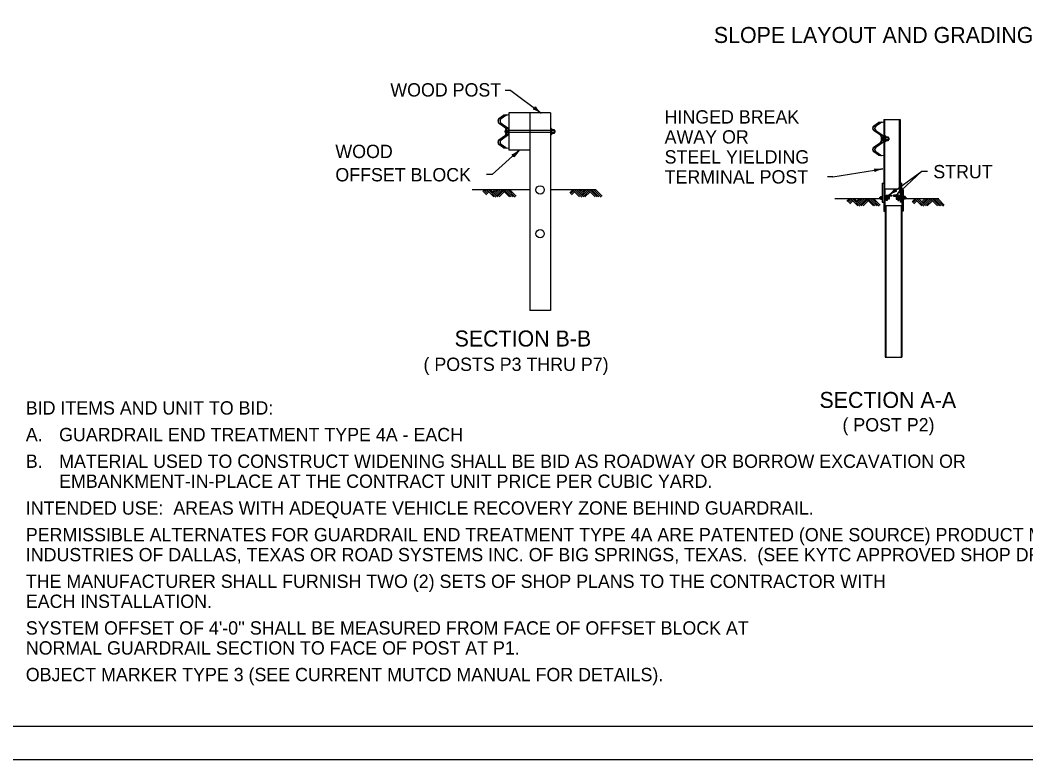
# Model space of a CAD drawing. Extents: x 1000 to 1036.3, y 1000 to 1022.
# Drawn here: x 1007.68 to 1022.78, y 1000 to 1011.11 of the extents above; entities that cross this region are included whole.
import ezdxf

# ---------------------------------------------------------------- set-up
doc = ezdxf.new("R2010")
doc.units = 0
for name, color, linetype in [('Default', 7, 'Continuous'), ('Level 1', 7, 'Continuous'), ('Level 10', 7, 'Continuous'), ('Level 11', 7, 'Continuous'), ('Level 2', 7, 'Continuous'), ('Level 6', 7, 'Continuous'), ('Level 7', 7, 'Continuous'), ('Level 8', 7, 'Continuous')]:
    doc.layers.add(name, color=color, linetype=linetype)

msp = doc.modelspace()

# ---------------------------------------------------------------- linework, layer by layer
at = {"layer": 'Level 1'}
for p, q in [((1015.045, 1010.05), (1015.5, 1009.711)), ((1014.766, 1008.789), (1015.173, 1009.152))]:
    msp.add_line(p, q, dxfattribs=at)
at = {"layer": 'Level 10'}
for p, q in [((1035.5, 1000.5), (1007, 1000.5)), ((1036, 1000), (1000, 1000))]:
    msp.add_line(p, q, dxfattribs=at)
at = {"layer": 'Level 11'}
msp.add_lwpolyline([(1007, 1021.5), (1035.5, 1021.5), (1035.5, 1000.5), (1007, 1000.5)], close=True, dxfattribs=at)
at = {"layer": 'Level 2'}
for p, q in [((1020.497, 1009.518), (1020.567, 1009.568)), ((1020.525, 1009.517), (1020.596, 1009.566)), ((1020.577, 1009.572), (1020.615, 1009.578)), ((1020.606, 1009.571), (1020.643, 1009.577)), ((1020.615, 1009.578), (1020.615, 1009.574)), ((1020.643, 1009.577), (1020.644, 1009.573)), ((1020.644, 1009.616), (1020.644, 1008.375)), ((1020.644, 1009.616), (1020.889, 1009.616)), ((1020.654, 1009.616), (1020.654, 1008.573)), ((1020.878, 1009.616), (1020.878, 1008.573)), ((1020.889, 1009.616), (1020.889, 1008.375)), ((1020.594, 1009.379), (1020.497, 1009.447)), ((1020.623, 1009.377), (1020.525, 1009.446)), ((1020.497, 1009.2), (1020.594, 1009.269)), ((1020.525, 1009.199), (1020.623, 1009.267)), ((1020.611, 1009.324), (1020.611, 1009.347)), ((1020.611, 1009.301), (1020.611, 1009.324)), ((1020.64, 1009.322), (1020.64, 1009.345)), ((1020.64, 1009.299), (1020.64, 1009.322)), ((1020.652, 1009.34), (1020.644, 1009.34)), ((1020.652, 1009.308), (1020.644, 1009.308)), ((1020.67, 1009.371), (1020.654, 1009.371)), ((1020.67, 1009.277), (1020.654, 1009.277)), ((1020.67, 1009.371), (1020.67, 1009.277)), ((1020.67, 1009.355), (1020.71, 1009.355)), ((1020.721, 1009.34), (1020.67, 1009.34)), ((1020.721, 1009.308), (1020.67, 1009.308)), ((1020.71, 1009.293), (1020.67, 1009.293)), ((1020.71, 1009.355), (1020.71, 1009.293)), ((1020.721, 1009.34), (1020.721, 1009.308)), ((1020.567, 1009.08), (1020.497, 1009.129)), ((1020.596, 1009.078), (1020.525, 1009.128)), ((1020.615, 1009.069), (1020.577, 1009.075)), ((1020.643, 1009.068), (1020.606, 1009.074)), ((1020.615, 1009.073), (1020.615, 1009.069)), ((1020.644, 1009.072), (1020.643, 1009.068)), ((1019.882, 1008.752), (1020.63, 1008.872)), ((1020.722, 1008.48), (1021.217, 1008.84)), ((1021.217, 1008.84), (1020.831, 1008.48)), ((1021.217, 1008.84), (1021.301, 1008.84)), ((1019.882, 1008.752), (1019.798, 1008.752)), ((1020.623, 1008.657), (1020.623, 1008.375)), ((1020.623, 1008.657), (1020.644, 1008.657)), ((1020.91, 1008.657), (1020.889, 1008.657)), ((1020.91, 1008.657), (1020.91, 1008.375)), ((1020.644, 1008.573), (1020.889, 1008.573)), ((1020.644, 1008.563), (1020.665, 1008.563)), ((1020.665, 1008.323), (1020.665, 1008.563)), ((1020.936, 1008.563), (1020.915, 1008.563)), ((1020.915, 1008.563), (1020.915, 1008.24)), ((1020.936, 1008.563), (1020.936, 1008.24)), ((1020.595, 1008.422), (1019.908, 1008.422)), ((1020.124, 1008.422), (1020.092, 1008.39)), ((1020.152, 1008.422), (1020.106, 1008.376)), ((1020.166, 1008.407), (1020.12, 1008.362)), ((1020.18, 1008.393), (1020.134, 1008.348)), ((1020.151, 1008.422), (1020.256, 1008.317)), ((1020.179, 1008.422), (1020.287, 1008.314)), ((1020.207, 1008.422), (1020.301, 1008.329)), ((1020.271, 1008.422), (1020.239, 1008.39)), ((1020.299, 1008.422), (1020.253, 1008.376)), ((1020.328, 1008.422), (1020.267, 1008.362)), ((1020.356, 1008.422), (1020.282, 1008.348)), ((1020.384, 1008.422), (1020.296, 1008.334)), ((1020.398, 1008.408), (1020.308, 1008.317)), ((1020.412, 1008.394), (1020.336, 1008.317)), ((1020.384, 1008.422), (1020.489, 1008.317)), ((1020.412, 1008.422), (1020.517, 1008.317)), ((1020.441, 1008.422), (1020.546, 1008.317)), ((1020.469, 1008.422), (1020.577, 1008.314)), ((1020.497, 1008.422), (1020.591, 1008.329)), ((1020.584, 1008.448), (1020.623, 1008.448)), ((1020.584, 1008.428), (1020.584, 1008.448)), ((1020.584, 1008.428), (1020.623, 1008.428)), ((1020.595, 1008.459), (1020.623, 1008.459)), ((1020.595, 1008.459), (1020.595, 1008.417)), ((1020.595, 1008.417), (1020.623, 1008.417)), ((1020.623, 1008.375), (1020.644, 1008.375)), ((1020.644, 1008.443), (1020.644, 1008.24)), ((1020.665, 1008.469), (1020.68, 1008.469)), ((1020.665, 1008.407), (1020.68, 1008.407)), ((1020.673, 1008.469), (1020.673, 1008.407)), ((1020.68, 1008.48), (1020.68, 1008.396)), ((1020.68, 1008.48), (1020.764, 1008.48)), ((1020.696, 1008.396), (1020.68, 1008.396)), ((1020.764, 1008.464), (1020.696, 1008.464)), ((1020.696, 1008.464), (1020.696, 1008.396)), ((1020.724, 1008.459), (1020.696, 1008.459)), ((1020.724, 1008.448), (1020.696, 1008.448)), ((1020.724, 1008.428), (1020.696, 1008.428)), ((1020.724, 1008.417), (1020.696, 1008.417)), ((1020.724, 1008.459), (1020.724, 1008.417)), ((1020.764, 1008.48), (1020.764, 1008.464)), ((1020.873, 1008.48), (1020.79, 1008.48)), ((1020.79, 1008.48), (1020.79, 1008.464)), ((1020.79, 1008.464), (1020.858, 1008.464)), ((1020.829, 1008.459), (1020.858, 1008.459)), ((1020.829, 1008.459), (1020.829, 1008.417)), ((1020.829, 1008.448), (1020.858, 1008.448)), ((1020.829, 1008.428), (1020.858, 1008.428)), ((1020.829, 1008.417), (1020.858, 1008.417)), ((1020.858, 1008.464), (1020.858, 1008.396)), ((1020.858, 1008.396), (1020.873, 1008.396)), ((1020.873, 1008.48), (1020.873, 1008.396)), ((1020.873, 1008.469), (1020.889, 1008.469)), ((1020.873, 1008.407), (1020.889, 1008.407)), ((1020.881, 1008.469), (1020.881, 1008.407)), ((1020.91, 1008.375), (1020.889, 1008.375)), ((1020.964, 1008.459), (1020.936, 1008.459)), ((1020.976, 1008.448), (1020.936, 1008.448)), ((1020.976, 1008.428), (1020.936, 1008.428)), ((1020.964, 1008.417), (1020.936, 1008.417)), ((1020.964, 1008.459), (1020.964, 1008.417)), ((1021.47, 1008.422), (1020.964, 1008.422)), ((1020.976, 1008.448), (1020.976, 1008.428)), ((1021.115, 1008.422), (1021.069, 1008.376)), ((1021.128, 1008.407), (1021.083, 1008.362)), ((1021.142, 1008.393), (1021.097, 1008.348)), ((1021.113, 1008.422), (1021.218, 1008.317)), ((1021.141, 1008.422), (1021.249, 1008.314)), ((1021.17, 1008.422), (1021.264, 1008.329)), ((1021.262, 1008.422), (1021.216, 1008.376)), ((1021.29, 1008.422), (1021.23, 1008.362)), ((1021.318, 1008.422), (1021.244, 1008.348)), ((1021.347, 1008.422), (1021.258, 1008.334)), ((1021.361, 1008.408), (1021.27, 1008.317)), ((1021.375, 1008.394), (1021.298, 1008.317)), ((1021.347, 1008.422), (1021.452, 1008.317)), ((1021.375, 1008.422), (1021.48, 1008.317)), ((1021.403, 1008.422), (1021.508, 1008.317)), ((1021.432, 1008.422), (1021.54, 1008.314)), ((1021.46, 1008.422), (1021.554, 1008.329)), ((1020.644, 1008.24), (1020.665, 1008.24)), ((1020.665, 1008.323), (1020.915, 1008.323)), ((1020.665, 1008.323), (1020.665, 1006.047)), ((1020.675, 1008.323), (1020.675, 1006.047)), ((1020.904, 1008.323), (1020.904, 1006.047)), ((1020.915, 1008.323), (1020.915, 1006.047)), ((1020.936, 1008.24), (1020.915, 1008.24)), ((1020.665, 1006.047), (1020.915, 1006.047))]:
    msp.add_line(p, q, dxfattribs=at)
for points in [[(1020.57, 1009.564), (1020.499, 1009.515)], [(1020.598, 1009.563), (1020.528, 1009.513)], [(1020.615, 1009.574), (1020.578, 1009.568)], [(1020.644, 1009.573), (1020.607, 1009.566)], [(1020.499, 1009.451), (1020.597, 1009.382)], [(1020.528, 1009.449), (1020.625, 1009.381)], [(1020.597, 1009.265), (1020.499, 1009.197)], [(1020.625, 1009.264), (1020.528, 1009.196)], [(1020.615, 1009.347), (1020.615, 1009.324), (1020.615, 1009.301)], [(1020.644, 1009.345), (1020.644, 1009.322), (1020.644, 1009.299)], [(1020.499, 1009.133), (1020.57, 1009.083)], [(1020.528, 1009.131), (1020.598, 1009.082)], [(1020.578, 1009.08), (1020.615, 1009.073)], [(1020.607, 1009.079), (1020.644, 1009.072)]]:
    msp.add_lwpolyline(points, dxfattribs=at)
for centre, radius, start, end in [((1015.38, 1009.8), 0.0313, 282.0822, 4.1989), ((1015.266, 1009.397), 0.391, 53.3076, 71.9764), ((1015.733, 1010.024), 0.391, 214.6548, 233.3015), ((1015.266, 1009.397), 0.391, 53.2954, 53.3076), ((1020.582, 1009.547), 0.0252, 100, 125), ((1020.582, 1009.547), 0.0208, 100, 125), ((1020.61, 1009.546), 0.0252, 100, 125), ((1020.61, 1009.546), 0.0208, 100, 125), ((1020.521, 1009.483), 0.0434, 125, 235), ((1020.521, 1009.483), 0.0391, 125, 235), ((1020.55, 1009.481), 0.0434, 125, 235), ((1020.55, 1009.481), 0.0391, 125, 235), ((1020.572, 1009.347), 0.0391, 360, 55), ((1020.572, 1009.301), 0.0391, 305, 360), ((1020.572, 1009.347), 0.0434, 360, 55), ((1020.572, 1009.301), 0.0434, 305, 0), ((1020.645, 1009.324), 0.0299, 102.4975, 258.4396), ((1020.6, 1009.345), 0.0391, 360, 55), ((1020.6, 1009.299), 0.0391, 305, 360), ((1020.6, 1009.345), 0.0434, 360, 55), ((1020.6, 1009.299), 0.0434, 305, 0), ((1014.913, 1009.444), 0.391, 293.07, 311.7167), ((1015.433, 1008.86), 0.391, 131.7228, 150.3916), ((1015.433, 1008.86), 0.391, 131.7106, 131.7228), ((1020.521, 1009.165), 0.0434, 125, 235), ((1020.521, 1009.165), 0.0391, 125, 235), ((1020.55, 1009.163), 0.0434, 125, 235), ((1020.55, 1009.163), 0.0391, 125, 235), ((1015.062, 1009.053), 0.0313, 0.4974, 82.6141), ((1020.582, 1009.1), 0.0252, 235, 260), ((1020.582, 1009.1), 0.0208, 235, 260), ((1020.61, 1009.099), 0.0252, 235, 260), ((1020.61, 1009.099), 0.0208, 235, 260), ((1020.483, 1008.849), 0.0313, 327.9539, 50.0706), ((1020.568, 1009.258), 0.391, 260.5264, 279.1732), ((1020.693, 1008.487), 0.391, 99.1793, 117.8481), ((1020.693, 1008.487), 0.391, 99.167, 99.1793), ((1020.492, 1008.796), 0.391, 306.0033, 324.6721), ((1020.952, 1008.163), 0.391, 107.3505, 125.9972), ((1020.842, 1008.567), 0.0313, 174.7779, 256.8946), ((1020.565, 1008.766), 0.391, 313.0045, 331.6733), ((1021.098, 1008.194), 0.391, 114.3516, 132.9984), ((1020.94, 1008.581), 0.0313, 181.7791, 263.8958), ((1020.492, 1008.796), 0.391, 305.9911, 306.0033), ((1020.565, 1008.766), 0.391, 312.9923, 313.0045)]:
    msp.add_arc(centre, radius, start, end, dxfattribs=at)
at = {"layer": 'Level 6'}
for p, q in [((1015.045, 1010.05), (1014.961, 1010.05)), ((1014.766, 1008.789), (1014.683, 1008.789))]:
    msp.add_line(p, q, dxfattribs=at)
at = {"layer": 'Level 7'}
for p, q in [((1015.017, 1009.714), (1015.017, 1009.152)), ((1015.642, 1009.714), (1015.017, 1009.714)), ((1015.329, 1009.714), (1015.329, 1006.746)), ((1015.642, 1009.714), (1015.642, 1006.746)), ((1014.868, 1009.627), (1014.938, 1009.677)), ((1014.965, 1009.488), (1014.868, 1009.556)), ((1014.941, 1009.673), (1014.871, 1009.624)), ((1014.871, 1009.56), (1014.968, 1009.491)), ((1014.898, 1009.627), (1014.969, 1009.677)), ((1014.996, 1009.488), (1014.898, 1009.556)), ((1014.971, 1009.673), (1014.901, 1009.624)), ((1014.901, 1009.56), (1014.998, 1009.491)), ((1014.948, 1009.681), (1014.985, 1009.688)), ((1014.986, 1009.683), (1014.949, 1009.677)), ((1014.979, 1009.681), (1015.016, 1009.688)), ((1015.017, 1009.683), (1014.98, 1009.677)), ((1014.985, 1009.688), (1014.986, 1009.683)), ((1015.016, 1009.688), (1015.017, 1009.683)), ((1014.982, 1009.433), (1014.982, 1009.456)), ((1014.982, 1009.41), (1014.982, 1009.433)), ((1015.012, 1009.433), (1015.012, 1009.456)), ((1015.012, 1009.41), (1015.012, 1009.433)), ((1015.657, 1009.48), (1015.642, 1009.48)), ((1015.657, 1009.48), (1015.657, 1009.386)), ((1015.657, 1009.464), (1015.695, 1009.464)), ((1015.708, 1009.449), (1015.657, 1009.449)), ((1015.708, 1009.417), (1015.657, 1009.417)), ((1015.695, 1009.402), (1015.657, 1009.402)), ((1015.695, 1009.464), (1015.695, 1009.402)), ((1015.708, 1009.449), (1015.708, 1009.417)), ((1014.868, 1009.31), (1014.965, 1009.378)), ((1014.968, 1009.375), (1014.871, 1009.306)), ((1014.898, 1009.31), (1014.996, 1009.378)), ((1014.998, 1009.375), (1014.901, 1009.306)), ((1015.657, 1009.386), (1015.642, 1009.386)), ((1014.938, 1009.189), (1014.868, 1009.239)), ((1014.871, 1009.242), (1014.941, 1009.193)), ((1014.969, 1009.189), (1014.898, 1009.239)), ((1014.901, 1009.242), (1014.971, 1009.193)), ((1014.985, 1009.178), (1014.948, 1009.185)), ((1014.949, 1009.189), (1014.986, 1009.183)), ((1015.016, 1009.178), (1014.979, 1009.185)), ((1014.98, 1009.189), (1015.017, 1009.183)), ((1014.986, 1009.183), (1014.985, 1009.178)), ((1015.017, 1009.183), (1015.016, 1009.178)), ((1015.329, 1009.152), (1015.017, 1009.152)), ((1015.329, 1008.558), (1014.466, 1008.558)), ((1014.659, 1008.558), (1014.627, 1008.526)), ((1014.687, 1008.558), (1014.641, 1008.512)), ((1014.701, 1008.543), (1014.655, 1008.498)), ((1014.715, 1008.529), (1014.67, 1008.484)), ((1014.686, 1008.558), (1014.791, 1008.453)), ((1014.714, 1008.558), (1014.822, 1008.45)), ((1014.742, 1008.558), (1014.836, 1008.464)), ((1014.806, 1008.558), (1014.774, 1008.526)), ((1014.834, 1008.558), (1014.788, 1008.512)), ((1014.863, 1008.558), (1014.803, 1008.498)), ((1014.891, 1008.558), (1014.817, 1008.484)), ((1014.919, 1008.558), (1014.831, 1008.47)), ((1014.933, 1008.544), (1014.843, 1008.453)), ((1014.948, 1008.53), (1014.871, 1008.453)), ((1014.919, 1008.558), (1015.024, 1008.453)), ((1014.948, 1008.558), (1015.052, 1008.453)), ((1014.976, 1008.558), (1015.081, 1008.453)), ((1015.004, 1008.558), (1015.112, 1008.45)), ((1015.032, 1008.558), (1015.126, 1008.464)), ((1016.321, 1008.558), (1015.642, 1008.558)), ((1015.976, 1008.558), (1015.93, 1008.512)), ((1015.989, 1008.543), (1015.944, 1008.498)), ((1016.003, 1008.529), (1015.958, 1008.484)), ((1015.974, 1008.558), (1016.079, 1008.453)), ((1016.003, 1008.558), (1016.11, 1008.45)), ((1016.031, 1008.558), (1016.125, 1008.464)), ((1016.095, 1008.558), (1016.063, 1008.526)), ((1016.123, 1008.558), (1016.077, 1008.512)), ((1016.151, 1008.558), (1016.091, 1008.498)), ((1016.179, 1008.558), (1016.105, 1008.484)), ((1016.208, 1008.558), (1016.119, 1008.47)), ((1016.222, 1008.544), (1016.131, 1008.453)), ((1016.236, 1008.53), (1016.159, 1008.453)), ((1016.208, 1008.558), (1016.313, 1008.453)), ((1016.236, 1008.558), (1016.341, 1008.453)), ((1016.264, 1008.558), (1016.369, 1008.453)), ((1016.293, 1008.558), (1016.4, 1008.45)), ((1016.321, 1008.558), (1016.415, 1008.464)), ((1015.642, 1006.746), (1015.329, 1006.746))]:
    msp.add_line(p, q, dxfattribs=at)
for points in [[(1014.986, 1009.456), (1014.986, 1009.433), (1014.986, 1009.41)], [(1015.017, 1009.456), (1015.017, 1009.433), (1015.017, 1009.41)]]:
    msp.add_lwpolyline(points, dxfattribs=at)
for centre in [(1015.486, 1008.558), (1015.486, 1007.9)]:
    msp.add_circle(centre, 0.0625, dxfattribs=at)
for centre, radius, start, end in [((1014.893, 1009.592), 0.0434, 125, 235), ((1014.893, 1009.592), 0.0391, 125, 235), ((1014.923, 1009.592), 0.0434, 125, 235), ((1014.923, 1009.592), 0.0391, 125, 235), ((1014.953, 1009.656), 0.0252, 100, 125), ((1014.953, 1009.656), 0.0208, 99.9999, 124.9999), ((1014.983, 1009.656), 0.0252, 100, 125), ((1014.983, 1009.656), 0.0208, 99.9999, 124.9999), ((1014.986, 1009.433), 0.0299, 98.8379, 261.0932), ((1014.943, 1009.456), 0.0391, 0, 55), ((1014.943, 1009.41), 0.0391, 305, 0), ((1014.943, 1009.456), 0.0434, 0.0003, 55.0002), ((1014.943, 1009.41), 0.0434, 304.9998, 359.9997), ((1014.973, 1009.456), 0.0391, 0, 55), ((1014.973, 1009.41), 0.0391, 305, 0), ((1014.973, 1009.456), 0.0434, 0.0003, 55.0002), ((1014.973, 1009.41), 0.0434, 304.9998, 359.9997), ((1014.893, 1009.274), 0.0434, 125, 235), ((1014.893, 1009.274), 0.0391, 125, 235), ((1014.923, 1009.274), 0.0434, 125, 235), ((1014.923, 1009.274), 0.0391, 125, 235), ((1014.953, 1009.21), 0.0252, 235, 260), ((1014.953, 1009.21), 0.0208, 235.0001, 260.0001), ((1014.983, 1009.21), 0.0252, 235, 260), ((1014.983, 1009.21), 0.0208, 235.0001, 260.0001)]:
    msp.add_arc(centre, radius, start, end, dxfattribs=at)
at = {"layer": 'Level 8'}
for p, q in [((1015.642, 1009.449), (1014.986, 1009.449)), ((1015.642, 1009.417), (1014.986, 1009.417))]:
    msp.add_line(p, q, dxfattribs=at)

# ---------------------------------------------------------------- texts
at = {"layer": 'Default'}
for s, p in [('PERMISSIBLE ALTERNATES FOR GUARDRAIL END TREATMENT TYPE 4A ARE PATENTED (ONE SOURCE) PRODUCT MANUFACTURED BY TRINITY', (1007.765, 1003.281)), ('INDUSTRIES OF DALLAS, TEXAS OR ROAD SYSTEMS INC. OF BIG SPRINGS, TEXAS.  (SEE KYTC APPROVED SHOP DRAWINGS)', (1007.765, 1002.981))]:
    msp.add_text(s, height=0.2, dxfattribs=at).set_placement(p)
at = {"layer": 'Level 1'}
for s, p in [('BID ITEMS AND UNIT TO BID:', (1007.765, 1005.184)), ('A.', (1007.765, 1004.784)), ('GUARDRAIL END TREATMENT TYPE 4A - EACH', (1008.265, 1004.784)), ('B.', (1007.765, 1004.384)), ('MATERIAL USED TO CONSTRUCT WIDENING SHALL BE BID AS ROADWAY OR BORROW EXCAVATION OR', (1008.265, 1004.384)), ('EMBANKMENT-IN-PLACE AT THE CONTRACT UNIT PRICE PER CUBIC YARD.', (1008.265, 1004.084)), ('THE MANUFACTURER SHALL FURNISH TWO (2) SETS OF SHOP PLANS TO THE CONTRACTOR WITH', (1007.765, 1002.581)), ('EACH INSTALLATION.', (1007.765, 1002.281)), ("SYSTEM OFFSET OF 4'-0'' SHALL BE MEASURED FROM FACE OF OFFSET BLOCK AT", (1007.765, 1001.881)), ('NORMAL GUARDRAIL SECTION TO FACE OF POST AT P1.', (1007.765, 1001.581)), ('OBJECT MARKER TYPE 3 (SEE CURRENT MUTCD MANUAL FOR DETAILS).', (1007.765, 1001.181))]:
    msp.add_text(s, height=0.2, dxfattribs=at).set_placement(p)
msp.add_text('INTENDED USE:  AREAS WITH ADEQUATE VEHICLE RECOVERY ZONE BEHIND GUARDRAIL.', height=0.2, rotation=0.0074, dxfattribs=at).set_placement((1007.765, 1003.681))
at = {"layer": 'Level 2'}
for s, p in [('HINGED BREAK', (1017.355, 1009.553)), ('AWAY OR', (1017.355, 1009.253)), ('STEEL YIELDING', (1017.355, 1008.953)), ('TERMINAL POST', (1017.355, 1008.653)), ('STRUT', (1021.389, 1008.731))]:
    msp.add_text(s, height=0.2, dxfattribs=at).set_placement(p)
at = {"layer": 'Level 6'}
for s, p in [('WOOD POST', (1013.237, 1009.959)), ('WOOD', (1012.412, 1009.035)), ('OFFSET BLOCK', (1012.412, 1008.685))]:
    msp.add_text(s, height=0.2, dxfattribs=at).set_placement(p)
at = {"layer": 'Level 7'}
for s, height, p in [('SLOPE LAYOUT AND GRADING DETAIL', 0.24, (1018.094, 1010.763)), ('SECTION B-B', 0.24, (1014.202, 1006.206)), ('( POSTS P3 THRU P7)', 0.2, (1013.735, 1005.839)), ('SECTION A-A', 0.24, (1019.68, 1005.284)), ('( POST P2)', 0.2, (1020.025, 1004.931))]:
    msp.add_text(s, height=height, dxfattribs=at).set_placement(p)

doc.saveas('drawing.dxf')
